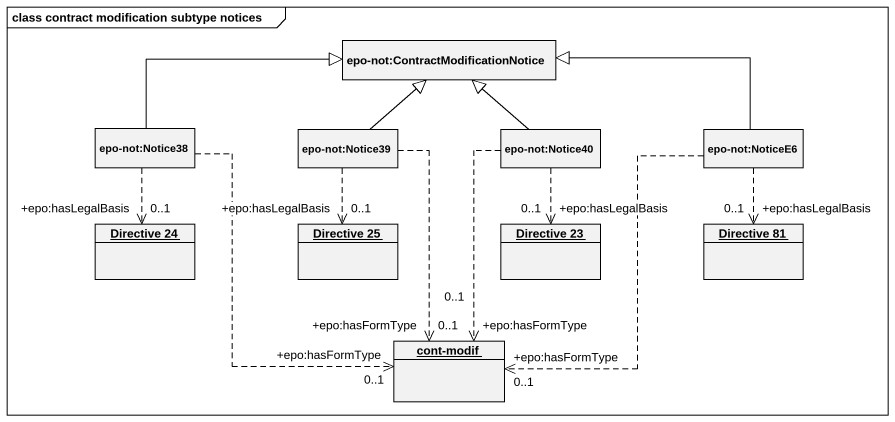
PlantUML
@startuml
mainframe class contract modification subtype notices
hide circle
hide empty members
class "epo-not:ContractModificationNotice" as epo_not_ContractModification
class "epo-not:Notice38" as epo_not_Notice38
class "epo-not:Notice39" as epo_not_Notice39
class "epo-not:Notice40" as epo_not_Notice40
class "epo-not:NoticeE6" as epo_not_NoticeE6
object "Directive 24" as Directive_24
object "Directive 25" as Directive_25
object "Directive 23" as Directive_23
object "Directive 81" as Directive_81
object "cont-modif" as cont_modif
epo_not_Notice38 -right-|> epo_not_ContractModification
epo_not_Notice38 ..> "+epo:hasLegalBasis\n0..1" Directive_24
epo_not_Notice38 ..> "+epo:hasFormType\n0..1" cont_modif
epo_not_Notice39 -up-|> epo_not_ContractModification
epo_not_Notice39 ..> "+epo:hasLegalBasis\n0..1" Directive_25
epo_not_Notice39 ..> "+epo:hasFormType\n0..1" cont_modif
epo_not_Notice40 -up-|> epo_not_ContractModification
epo_not_Notice40 ..> "+epo:hasLegalBasis\n0..1" Directive_23
epo_not_Notice40 ..> "+epo:hasFormType\n0..1" cont_modif
epo_not_NoticeE6 -left-|> epo_not_ContractModification
epo_not_NoticeE6 ..> "+epo:hasLegalBasis\n0..1" Directive_81
epo_not_NoticeE6 ..> "+epo:hasFormType\n0..1" cont_modif
@enduml
